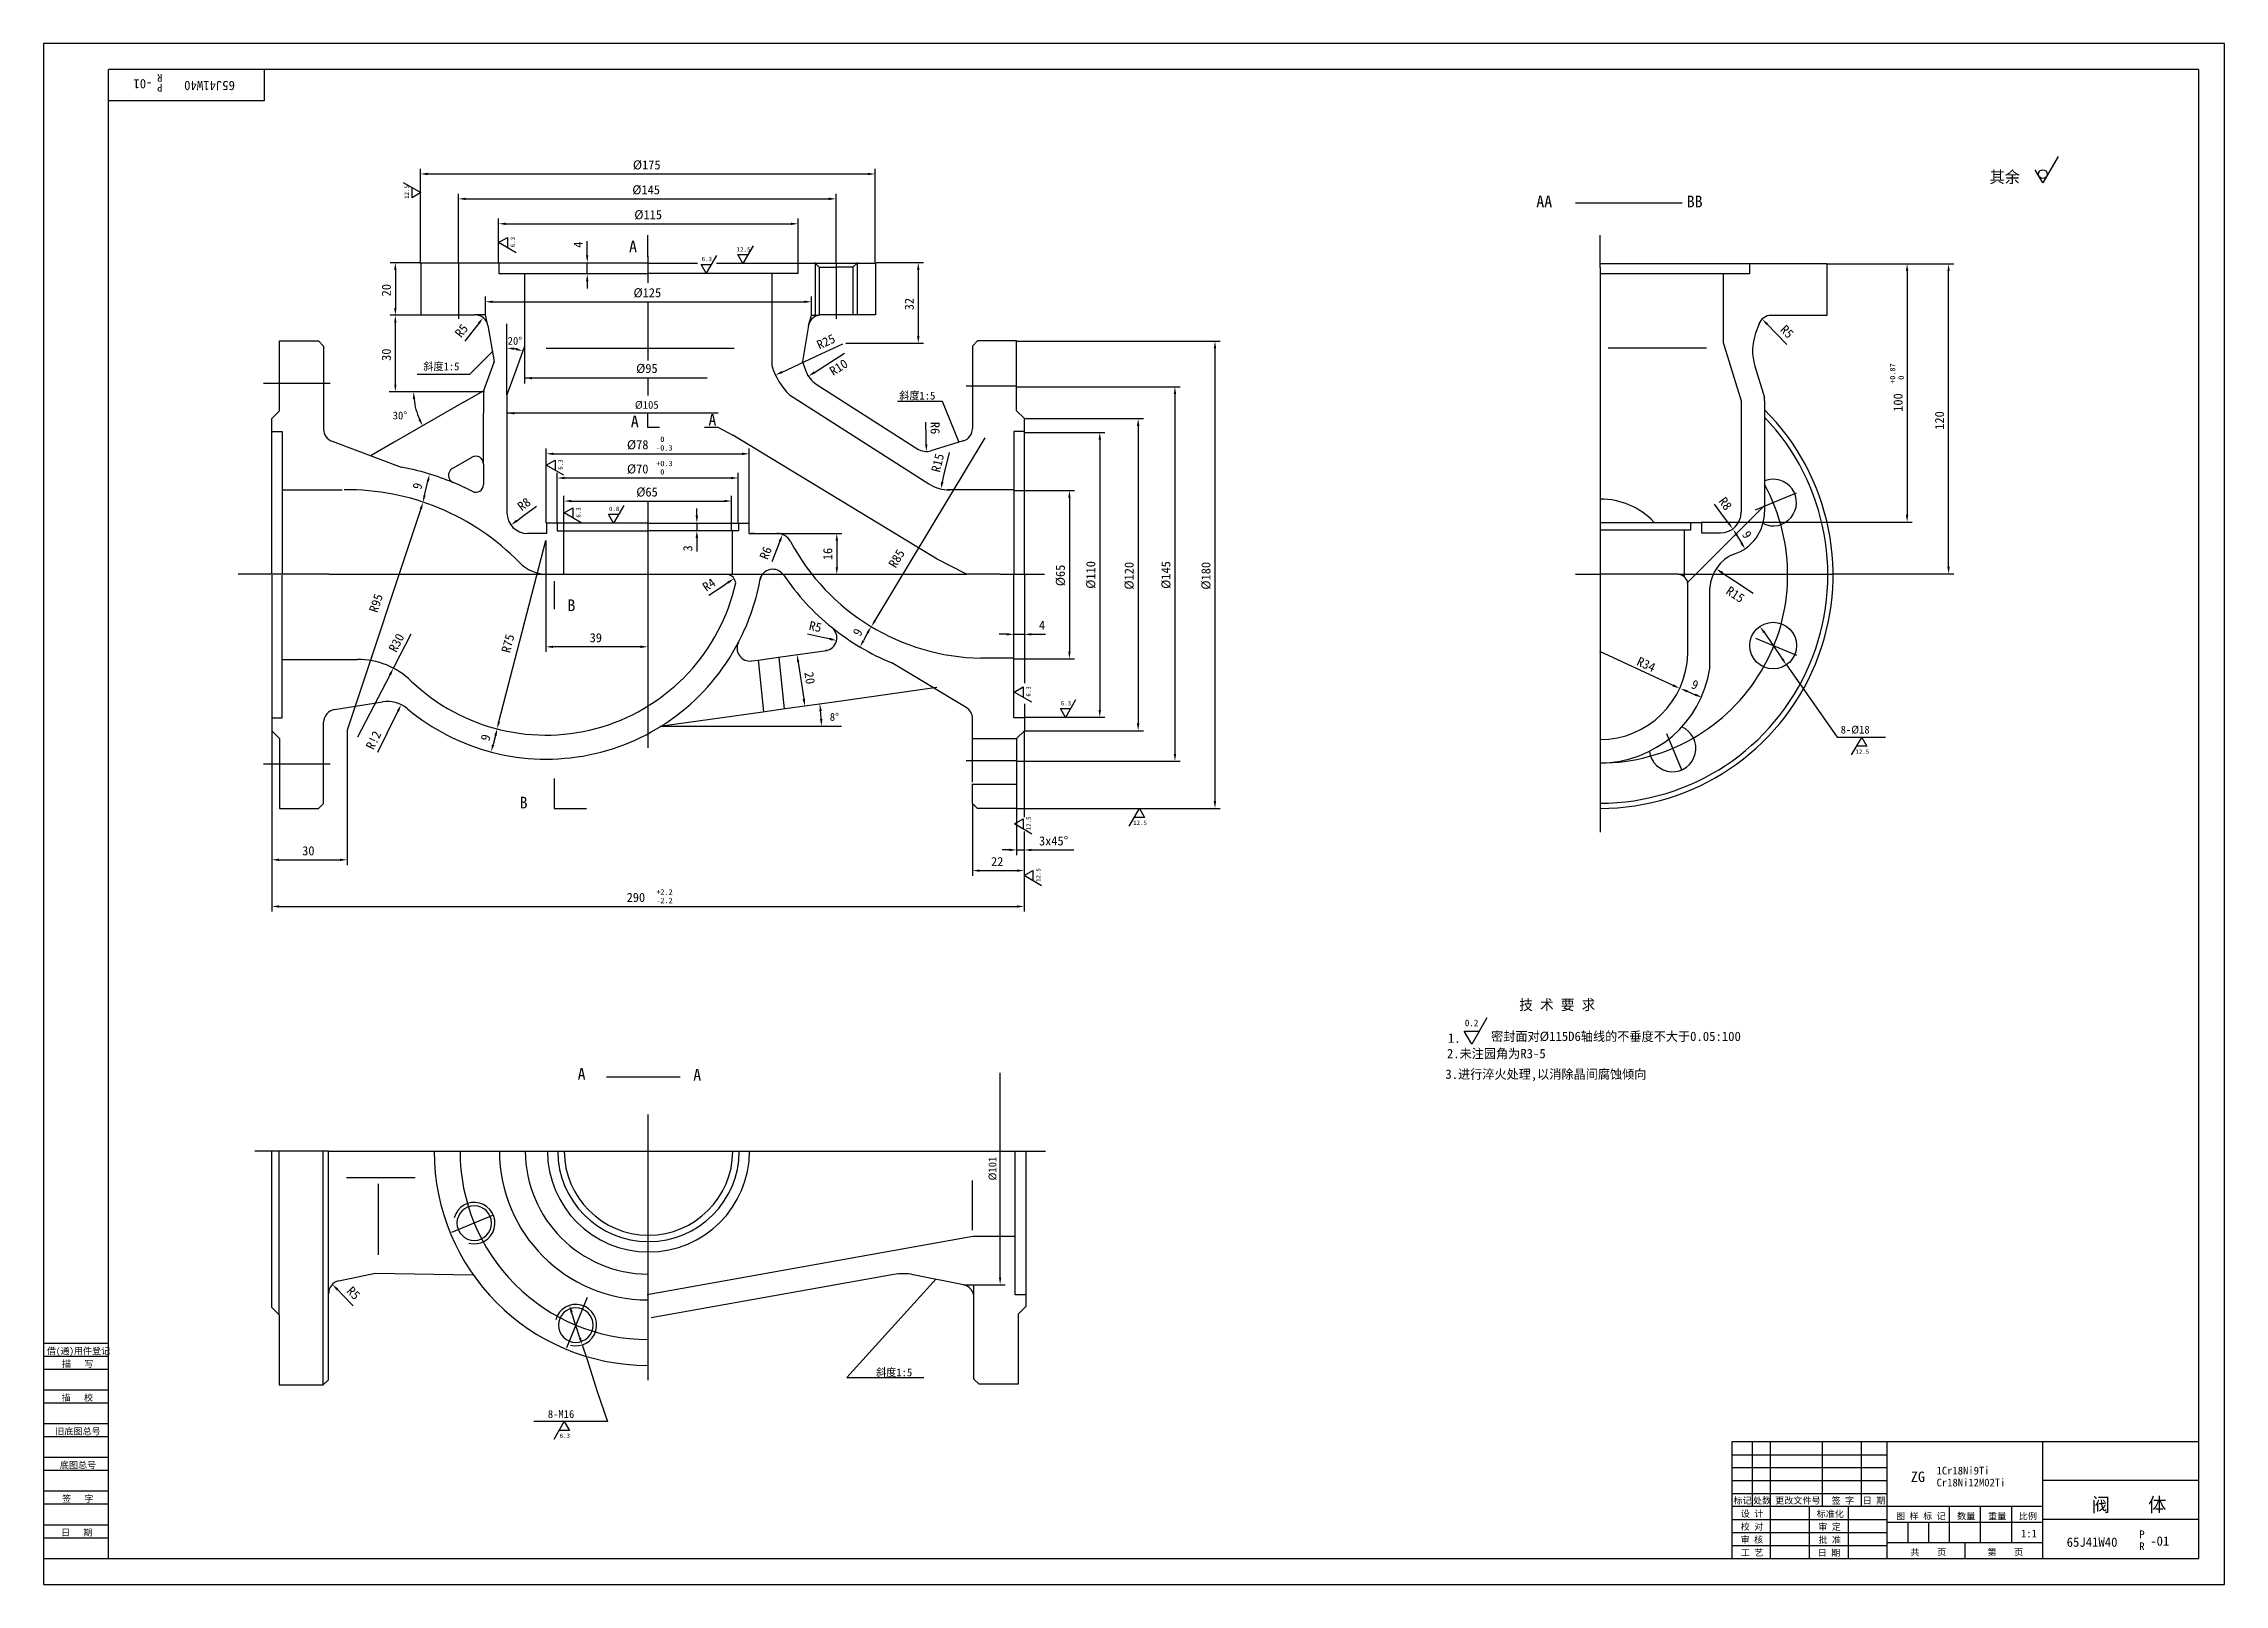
# Model space of a CAD drawing. Header units: metres. Extents: x 0 to 841, y 0 to 594.
import ezdxf

# ---------------------------------------------------------------- set-up
doc = ezdxf.new("R2010")
doc.units = ezdxf.units.M
for name, color, linetype in [('C', 6, 'Continuous'), ('D', 1, 'Continuous'), ('FL', 5, 'Continuous'), ('HA', 5, 'Continuous'), ('T', 7, 'Continuous'), ('TL', 4, 'Continuous')]:
    doc.layers.add(name, color=color, linetype=linetype)

# ---------------------------------------------------------------- blocks, each defined once
blk = doc.blocks.new('TUKUN1')
at = {"layer": 'FL'}
for p, q in [((841, 594), (0, 594)), ((0, 594), (0, 0)), ((841, 0), (841, 594)), ((0, 83), (25, 83)), ((0, 75), (25, 75)), ((0, 70), (25, 70)), ((0, 62), (25, 62)), ((0, 57), (25, 57)), ((659, 30), (659, 55)), ((666, 10), (666, 55)), ((686, 30), (686, 55)), ((701, 30), (701, 55)), ((0, 49), (25, 49)), ((0, 44), (25, 44)), ((651, 50), (711, 50)), ((651, 45), (711, 45)), ((0, 36), (25, 36)), ((651, 40), (711, 40)), ((651, 35), (711, 35)), ((0, 31), (25, 31)), ((696, 10), (696, 30)), ((0, 23), (25, 23)), ((0, 18), (25, 18)), ((651, 25), (711, 25)), ((651, 20), (711, 20)), ((651, 15), (711, 15)), ((0, 0), (841, 0))]:
    blk.add_line(p, q, dxfattribs=at)
at = {"layer": 'TL'}
for p, q in [((831, 584), (25, 584)), ((25, 10), (25, 584)), ((85, 584), (85, 572)), ((831, 584), (831, 10)), ((85, 572), (25, 572)), ((0, 93), (25, 93)), ((0, 88), (25, 88)), ((831, 55), (651, 55)), ((651, 55), (651, 10)), ((711, 10), (711, 55)), ((771, 10), (771, 55)), ((831, 40), (771, 40)), ((771, 30), (651, 30)), ((681, 10), (681, 30)), ((735, 16), (735, 30)), ((747, 16), (747, 30)), ((759, 16), (759, 30)), ((711, 24), (771, 24)), ((719, 16), (719, 24)), ((727, 16), (727, 24)), ((831, 25), (771, 25)), ((0, 10), (831, 10)), ((771, 16), (711, 16)), ((741, 10), (741, 16))]:
    blk.add_line(p, q, dxfattribs=at)
at = {"layer": 'T'}
for s, p in [('借(通)用件登记', (1.26, 88.76)), ('描   写', (7.09, 83.76)), ('描   校', (6.98, 70.76)), ('旧底图总号', (4.52, 57.76)), ('底图总号', (6.25, 44.76)), ('签   字', (7.1, 31.76)), ('标记', (651.71, 31.07)), ('处数', (659.22, 31.07)), ('更改文件号', (667.75, 31.07)), ('签 字', (689.53, 31.07)), ('日 期', (701.57, 31.07)), ('设 计', (654.5, 25.99)), ('标准化', (683.77, 25.93)), ('图 样 标 记', (714.4, 25.04)), ('数量', (737.92, 25.04)), ('重量', (749.88, 25.04)), ('比例', (761.7, 25.04)), ('日   期', (6.72, 18.76)), ('校 对', (654.48, 20.99)), ('审 核', (654.41, 15.99)), ('批 准', (684.46, 15.93)), ('审 定', (684.39, 20.93)), ('工 艺', (654.52, 10.99)), ('日 期', (684.18, 10.93)), ('共    页', (719.91, 11.13)), ('第    页', (749.62, 11.13))]:
    blk.add_text(s, height=2.5, dxfattribs=at).set_placement(p)

msp = doc.modelspace()

# ---------------------------------------------------------------- linework, layer by layer
at = {"layer": 'C'}
for p, q in [((600.22, 507.68), (600.22, 520.12)), ((159.94, 509.26), (159.94, 487.85)), ((233, 512.25), (233, 501.73)), ((305.64, 509.26), (305.64, 487.85)), ((600.22, 507.68), (600.22, 325.68)), ((233, 494.47), (233, 471.85)), ((84.86, 463.08), (110.48, 463.08)), ((233, 465.03), (233, 458.3)), ((375.08, 461.96), (355.75, 461.96)), ((344.6, 395.27), (265.85, 443.02)), ((660.23, 414.28), (675.98, 420.8)), ((233, 417.65), (233, 322.52)), ((110, 389.42), (75, 389.42)), ((110, 389.42), (187.93, 389.42)), ((187.93, 389.42), (194.22, 389.43)), ((263.84, 389.42), (355.86, 389.42)), ((368.87, 389.42), (385.96, 389.42)), ((590.72, 389.42), (600.12, 389.42)), ((630.41, 389.42), (690.06, 389.42)), ((660.23, 364.73), (675.98, 358.21)), ((625.81, 328.03), (631.73, 313.75)), ((600.22, 325.68), (600.22, 316.79)), ((84.86, 316.39), (110.48, 316.39)), ((375.33, 317.51), (355.75, 317.51)), ((600.22, 316.79), (600.22, 289.99)), ((233, 181.13), (233, 111.52)), ((110, 167), (81.41, 167)), ((110, 167), (386.43, 167)), ((173.1, 142.19), (157.24, 135.62)), ((209.66, 110.65), (201.62, 91.24)), ((233, 111.52), (233, 102.54)), ((233, 102.54), (233, 78.67))]:
    msp.add_line(p, q, dxfattribs=at)
for centre, start, end in [((600.09, 389.14), 270.1, 28.74), ((233.1, 166.9), 179.92, 269.92)]:
    msp.add_arc(centre, 72.5, start, end, dxfattribs=at)
at = {"layer": 'D'}
for p, q in [((776.87, 550.47), (771.02, 540.33)), ((138.71, 540.47), (145.47, 536.56)), ((142.09, 534.61), (142.09, 538.51)), ((145.29, 509.26), (145.29, 545.75)), ((148.09, 543.75), (317.9, 543.75)), ((320.7, 509.26), (320.7, 545.75)), ((771.02, 540.33), (768.09, 545.4)), ((145.47, 536.56), (142.09, 534.61)), ((159.94, 509.26), (159.94, 536.15)), ((162.74, 534.15), (302.8, 534.15)), ((305.6, 509.26), (305.6, 536.15)), ((175.48, 509.26), (175.48, 526.54)), ((178.28, 524.54), (288.16, 524.54)), ((290.96, 509.26), (290.96, 526.54)), ((175.46, 517.3), (178.84, 519.25)), ((182.22, 513.4), (175.46, 517.3)), ((178.84, 519.25), (178.84, 515.35)), ((209.64, 515.2), (209.64, 517.79)), ((209.64, 512.4), (209.64, 515.2)), ((273.59, 516.02), (269.69, 509.26)), ((145.41, 509.51), (133.64, 509.51)), ((135.64, 506.71), (135.64, 492.08)), ((209.64, 505.19), (209.64, 509.6)), ((255.53, 505.52), (253.58, 508.9)), ((253.58, 508.9), (257.48, 508.9)), ((259.43, 512.28), (255.53, 505.52)), ((269.69, 509.26), (267.74, 512.64)), ((267.74, 512.64), (271.64, 512.64)), ((297.58, 509.57), (297.58, 488.82)), ((313.7, 509.57), (313.7, 489.42)), ((321.07, 509.57), (339.31, 509.57)), ((337.31, 506.77), (337.31, 481.29)), ((687.63, 509.09), (720.64, 509.09)), ((718.64, 506.29), (718.64, 412.35)), ((720.64, 509.09), (736.63, 509.09)), ((734.63, 392.34), (734.63, 506.29)), ((170.35, 489.38), (170.35, 496.47)), ((209.64, 502.39), (209.64, 499.59)), ((296.11, 489.3), (296.11, 496.47)), ((145.41, 489.28), (133.64, 489.28)), ((135.64, 489.28), (133.64, 489.28)), ((170.35, 489.38), (166.43, 489.42)), ((171.35, 485.27), (170.35, 489.38)), ((173.15, 494.47), (293.31, 494.47)), ((295.02, 485.27), (296.11, 489.3)), ((296.11, 489.3), (299.15, 489.36)), ((135.64, 462.57), (135.64, 486.48)), ((166.06, 483.95), (162.39, 479.29)), ((167.79, 486.15), (166.06, 483.95)), ((178.67, 458.61), (178.67, 485.95)), ((664.69, 485.82), (668.13, 482.29)), ((668.13, 482.29), (672.26, 478.05)), ((173.08, 475.36), (164.3, 466.4)), ((185.51, 477.4), (185.51, 463.03)), ((284.77, 467.39), (299.84, 474.41)), ((299.84, 474.41), (308.24, 478.32)), ((301.69, 470.08), (308.92, 474.72)), ((309.34, 478.49), (339.31, 478.49)), ((375.22, 479.33), (453.73, 479.33)), ((451.73, 476.53), (451.73, 301.97)), ((150.8, 466.4), (144.06, 466.4)), ((164.3, 466.4), (150.8, 466.4)), ((255.95, 465.03), (185.51, 465.03)), ((297.3, 467.27), (301.69, 470.08)), ((170.04, 459.77), (133.26, 459.77)), ((135.64, 459.77), (133.64, 459.77)), ((346.61, 455.98), (329.27, 455.98)), ((353.07, 440.28), (346.61, 455.98)), ((375.22, 461.73), (438.29, 461.73)), ((436.29, 458.93), (436.29, 320.17)), ((260.11, 451.52), (178.71, 451.52)), ((340.36, 442.37), (340.28, 448.12)), ((378.21, 449.42), (424.1, 449.42)), ((422.1, 446.62), (422.1, 331.91)), ((193.79, 409.19), (193.79, 437.86)), ((272.15, 409.19), (272.15, 437.86)), ((320.66, 371.62), (363.04, 442.06)), ((340.39, 439.57), (340.36, 442.37)), ((378.31, 444.14), (409.3, 444.14)), ((407.3, 441.34), (407.3, 337.15)), ((193.84, 431.5), (197.22, 433.46)), ((200.6, 427.6), (193.84, 431.5)), ((196.59, 435.86), (269.35, 435.86)), ((197.22, 433.46), (197.22, 429.55)), ((347.32, 428.01), (349.31, 436.37)), ((146.89, 419.82), (148.19, 425.26)), ((198.09, 409.19), (198.09, 428.54)), ((200.89, 426.54), (265.04, 426.54)), ((267.84, 409.19), (267.84, 428.54)), ((346.62, 425.05), (347.32, 428.01)), ((374, 421.7), (397.59, 421.7)), ((145.46, 414.59), (117.08, 329.33)), ((182.49, 410.07), (185.36, 412.2)), ((185.36, 412.2), (190.12, 415.73)), ((200.66, 406.23), (200.66, 419.65)), ((200.74, 413.05), (204.12, 415)), ((207.5, 409.15), (200.74, 413.05)), ((203.46, 417.65), (262.47, 417.65)), ((204.12, 415), (204.12, 411.1)), ((219.82, 409.17), (217.87, 412.55)), ((217.87, 412.55), (221.77, 412.55)), ((223.73, 415.93), (219.82, 409.17)), ((251.91, 411.99), (251.91, 414.79)), ((265.27, 406.23), (265.27, 419.65)), ((395.59, 418.9), (395.59, 359.6)), ((647.86, 411.74), (644.34, 416.5)), ((251.91, 409.19), (251.91, 406.23)), ((282.78, 405.17), (307.89, 405.17)), ((639.18, 409.55), (720.64, 409.55)), ((649.75, 409.19), (647.86, 411.74)), ((653, 404.38), (654.73, 401.52)), ((175.58, 332.53), (193.68, 402.43)), ((193.68, 402.43), (193.68, 359.46)), ((251.91, 403.43), (251.91, 400.63)), ((251.91, 400.63), (251.91, 398.21)), ((282.92, 399.54), (280.84, 394.18)), ((283.94, 402.15), (282.92, 399.54)), ((305.89, 402.37), (305.89, 392.16)), ((647.35, 389.99), (652.07, 386.89)), ((652.07, 386.89), (659.26, 382.19)), ((690.06, 389.54), (736.63, 389.54)), ((261.62, 384.63), (256.6, 381.19)), ((263.93, 386.21), (261.62, 384.63)), ((137.47, 358.19), (141.75, 366.4)), ((300.34, 365.09), (294.55, 366.33)), ((303.08, 364.5), (300.34, 365.09)), ((317.78, 366.82), (316.16, 363.83)), ((371.34, 366.28), (368.54, 366.28)), ((374.14, 366.28), (378.14, 366.28)), ((380.94, 366.28), (383.74, 366.28)), ((383.74, 366.28), (386.33, 366.28)), ((663.48, 367.05), (670.49, 356.82)), ((134.89, 353.22), (137.47, 358.19)), ((230.17, 361.46), (196.48, 361.46)), ((290.98, 355.59), (293.13, 341.35)), ((374, 356.8), (397.59, 356.8)), ((628.4, 346.57), (600.09, 359.67)), ((672.08, 354.52), (691.61, 326.65)), ((133.59, 350.74), (121.04, 326.61)), ((374.33, 344.03), (377.71, 345.99)), ((377.71, 345.99), (377.71, 342.08)), ((136.64, 336.64), (132.35, 327.98)), ((381.09, 340.13), (374.33, 344.03)), ((394.05, 334.26), (392.1, 337.64)), ((392.1, 337.64), (396, 337.64)), ((397.95, 341.02), (394.05, 334.26)), ((633.81, 344.3), (636.95, 343)), ((88, 329.11), (88, 277.33)), ((117.08, 329.33), (117.08, 277.33)), ((237.58, 330.81), (307.65, 330.81)), ((378.17, 329.15), (378.17, 295.72)), ((378.21, 329.11), (424.1, 329.11)), ((378.31, 334.35), (409.3, 334.35)), ((132.35, 327.98), (128.76, 320.73)), ((174.25, 327.22), (173.34, 323.76)), ((691.61, 326.65), (710.33, 326.65)), ((697.23, 319.76), (701.13, 326.52)), ((703.09, 323.14), (699.18, 323.14)), ((701.13, 326.52), (703.09, 323.14)), ((375.22, 317.37), (438.29, 317.37)), ((358.21, 301.11), (358.21, 273.16)), ((374.36, 293.17), (377.74, 295.12)), ((375.22, 299.17), (453.73, 299.17)), ((375.22, 299.08), (375.22, 281.14)), ((377.74, 295.12), (377.74, 291.21)), ((418.69, 292.33), (422.6, 299.09)), ((424.55, 295.71), (420.65, 295.71)), ((422.6, 299.09), (424.55, 295.71)), ((381.12, 289.26), (374.36, 293.17)), ((378.17, 290.28), (378.17, 281.14)), ((90.8, 279.33), (114.28, 279.33)), ((372.42, 283.14), (369.62, 283.14)), ((375.22, 283.14), (378.17, 283.14)), ((378.17, 281.14), (378.17, 273.16)), ((380.97, 283.14), (383.77, 283.14)), ((383.77, 283.14), (397.36, 283.14)), ((88, 277.33), (88, 259.35)), ((361.01, 275.16), (375.37, 275.16)), ((378.12, 273.24), (381.5, 275.19)), ((384.88, 269.34), (378.12, 273.24)), ((378.17, 273.16), (378.17, 259.35)), ((381.5, 275.19), (381.5, 271.29)), ((90.8, 261.35), (375.37, 261.35)), ((550.77, 208.27), (547.84, 213.34)), ((547.84, 213.34), (553.69, 213.34)), ((556.62, 218.41), (550.77, 208.27)), ((368.87, 118.29), (368.87, 197.15)), ((344.18, 117.81), (309.72, 79.76)), ((113.33, 113.64), (115.29, 111.64)), ((115.29, 111.64), (119.44, 107.41)), ((354.77, 115.44), (354.98, 115.44)), ((354.98, 115.44), (358.76, 115.44)), ((358.76, 110.29), (358.76, 115.44)), ((358.95, 115.49), (370.87, 115.49)), ((206.84, 95.02), (203.63, 104.92)), ((207.7, 92.36), (209.43, 87.03)), ((209.43, 87.03), (213.52, 74.42)), ((309.72, 79.76), (339.46, 79.76)), ((213.52, 74.42), (217.42, 62.75)), ((217.42, 62.75), (189.06, 62.75)), ((196.9, 55.99), (200.8, 62.75)), ((202.75, 59.37), (198.85, 59.37)), ((200.8, 62.75), (202.75, 59.37))]:
    msp.add_line(p, q, dxfattribs=at)
msp.add_circle((771.02, 543.71), 1.69, dxfattribs=at)
for centre, radius, start, end in [((178.67, 458.61), 17.99, 78.93, 81.07), ((168.92, 459.77), 26.23, 186.12, 203.88), ((237.58, 330.81), 62.36, 2.57, 5.43)]:
    msp.add_arc(centre, radius, start, end, dxfattribs=at)
for points in [[(148.09, 544.22), (148.09, 543.28), (145.29, 543.75)], [(317.9, 544.22), (317.9, 543.28), (320.7, 543.75)], [(162.74, 534.62), (162.74, 533.69), (159.94, 534.15)], [(302.8, 534.62), (302.8, 533.69), (305.6, 534.15)], [(178.28, 525), (178.28, 524.07), (175.48, 524.54)], [(288.16, 525), (288.16, 524.07), (290.96, 524.54)], [(135.17, 506.71), (136.1, 506.71), (135.64, 509.51)], [(209.17, 512.4), (210.1, 512.4), (209.64, 509.6)], [(209.17, 502.39), (210.1, 502.39), (209.64, 505.19)], [(336.84, 506.77), (337.77, 506.77), (337.31, 509.57)], [(718.17, 506.29), (719.11, 506.29), (718.64, 509.09)], [(734.16, 506.29), (735.09, 506.29), (734.63, 509.09)], [(135.17, 492.08), (136.1, 492.08), (135.64, 489.28)], [(135.17, 486.48), (136.1, 486.48), (135.64, 489.28)], [(168.15, 485.86), (167.42, 486.44), (169.52, 488.35)], [(173.15, 494.93), (173.15, 494), (170.35, 494.47)], [(293.31, 494.93), (293.31, 494), (296.11, 494.47)], [(664.36, 485.49), (665.03, 486.14), (662.74, 487.82)], [(336.84, 481.29), (337.77, 481.29), (337.31, 478.49)], [(181.42, 475.91), (181.5, 476.84), (178.67, 476.6)], [(182.25, 476.71), (182, 475.81), (184.82, 475.51)], [(451.26, 476.53), (452.19, 476.53), (451.73, 479.33)], [(135.17, 462.57), (136.1, 462.57), (135.64, 459.77)], [(188.31, 464.58), (185.51, 465.03), (188.31, 465.48)], [(284.97, 466.97), (284.57, 467.82), (282.23, 466.21)], [(297.55, 466.88), (297.05, 467.66), (294.94, 465.76)], [(142.37, 456.95), (143.31, 457), (142.69, 459.77)], [(435.83, 458.93), (436.76, 458.93), (436.29, 461.73)], [(145.35, 449.36), (144.52, 448.93), (146.2, 446.65)], [(181.51, 451.07), (178.71, 451.52), (181.51, 451.97)], [(421.63, 446.62), (422.57, 446.62), (422.1, 449.42)], [(339.93, 439.56), (340.86, 439.57), (340.43, 436.77)], [(406.83, 441.34), (407.77, 441.34), (407.3, 444.14)], [(196.59, 436.32), (196.59, 435.39), (193.79, 435.86)], [(269.35, 436.32), (269.35, 435.39), (272.15, 435.86)], [(147.73, 425.37), (148.64, 425.16), (148.84, 427.99)], [(200.89, 427), (200.89, 426.07), (198.09, 426.54)], [(265.04, 427), (265.04, 426.07), (267.84, 426.54)], [(347.07, 424.94), (346.16, 425.16), (345.97, 422.33)], [(395.13, 418.9), (396.06, 418.9), (395.59, 421.7)], [(145.91, 414.44), (145.02, 414.74), (146.35, 417.24)], [(146.44, 419.92), (147.34, 419.71), (146.24, 417.09)], [(203.46, 418.12), (203.46, 417.19), (200.66, 417.65)], [(262.47, 418.12), (262.47, 417.19), (265.27, 417.65)], [(718.17, 412.35), (719.11, 412.35), (718.64, 409.55)], [(182.77, 409.7), (182.21, 410.44), (180.25, 408.4)], [(251.44, 411.99), (252.37, 411.99), (251.91, 409.19)], [(251.44, 403.43), (252.37, 403.43), (251.91, 406.23)], [(284.37, 401.98), (283.5, 402.32), (284.95, 404.76)], [(305.42, 402.37), (306.35, 402.37), (305.89, 405.17)], [(649.37, 408.91), (650.12, 409.47), (651.41, 406.94)], [(653.4, 404.63), (652.6, 404.14), (651.55, 406.78)], [(655.13, 401.76), (654.33, 401.28), (656.18, 399.13)], [(264.19, 385.82), (263.67, 386.59), (266.24, 387.79)], [(305.42, 392.16), (306.35, 392.16), (305.89, 389.36)], [(647.09, 389.6), (647.6, 390.39), (645, 391.53)], [(734.16, 392.34), (735.09, 392.34), (734.63, 389.54)], [(321.06, 371.38), (320.26, 371.87), (319.21, 369.23)], [(196.48, 361.92), (196.48, 360.99), (193.68, 361.46)], [(230.17, 361.92), (230.17, 360.99), (232.97, 361.46)], [(302.99, 364.04), (303.18, 364.96), (305.82, 363.92)], [(315.75, 364.05), (316.57, 363.61), (314.83, 361.37)], [(317.37, 367.05), (318.19, 366.6), (319.11, 369.29)], [(371.34, 366.74), (371.34, 365.81), (374.14, 366.28)], [(380.94, 366.74), (380.94, 365.81), (378.14, 366.28)], [(663.09, 366.78), (663.86, 367.31), (661.89, 369.35)], [(134.01, 350.52), (133.18, 350.95), (134.89, 353.22)], [(291.45, 355.66), (290.52, 355.52), (290.57, 358.36)], [(395.13, 359.6), (396.06, 359.6), (395.59, 356.8)], [(670.11, 356.56), (670.88, 357.09), (672.08, 354.52)], [(628.21, 346.15), (628.6, 347), (630.95, 345.4)], [(633.99, 344.74), (633.63, 343.87), (631.22, 345.38)], [(137.06, 336.43), (136.22, 336.85), (137.88, 339.15)], [(293.59, 341.42), (292.67, 341.28), (293.55, 338.58)], [(299.19, 336.66), (300.12, 336.76), (299.33, 339.49)], [(406.83, 337.15), (407.77, 337.15), (407.3, 334.35)], [(637.13, 343.43), (636.77, 342.57), (639.54, 341.93)], [(173.8, 327.34), (174.7, 327.1), (174.96, 329.93)], [(176.03, 332.41), (175.13, 332.65), (174.88, 329.82)], [(300.34, 333.62), (299.41, 333.6), (299.94, 330.81)], [(421.63, 331.91), (422.57, 331.91), (422.1, 329.11)], [(172.89, 323.87), (173.8, 323.64), (172.64, 321.05)], [(435.83, 320.17), (436.76, 320.17), (436.29, 317.37)], [(451.26, 301.97), (452.19, 301.97), (451.73, 299.17)], [(90.8, 279.8), (90.8, 278.87), (88, 279.33)], [(114.28, 279.8), (114.28, 278.87), (117.08, 279.33)], [(372.42, 283.61), (372.42, 282.67), (375.22, 283.14)], [(380.97, 283.61), (380.97, 282.67), (378.17, 283.14)], [(361.01, 275.63), (361.01, 274.7), (358.21, 275.16)], [(375.37, 275.63), (375.37, 274.7), (378.17, 275.16)], [(90.8, 261.82), (90.8, 260.88), (88, 261.35)], [(375.37, 261.82), (375.37, 260.88), (378.17, 261.35)], [(368.4, 118.29), (369.33, 118.29), (368.87, 115.49)], [(113, 113.31), (113.66, 113.97), (111.37, 115.64)], [(203.19, 104.77), (204.07, 105.06), (202.77, 107.58)], [(206.4, 94.88), (207.28, 95.17), (207.7, 92.36)]]:
    msp.add_solid(points, dxfattribs=at)
at = {"layer": 'FL'}
for centre in [(166.07, 139.28), (205.24, 99.97)]:
    msp.add_arc(centre, 8, 255, 165, dxfattribs=at)
at = {"layer": 'HA'}
msp.add_line((633.71, 385.95), (663.64, 415.93), dxfattribs=at)
at = {"layer": 'TL'}
for p, q in [((590.72, 532.57), (631.86, 532.57)), ((232.95, 511.8), (232.95, 520.18)), ((145.5, 509.42), (145.5, 489.42)), ((175.5, 509.42), (145.5, 509.42)), ((233, 509.42), (175.5, 509.42)), ((175.51, 509.4), (175.51, 505.4)), ((175.51, 505.4), (185.51, 505.4)), ((185.51, 505.4), (232.97, 505.4)), ((185.51, 505.4), (185.51, 477.4)), ((233.37, 509.42), (252.22, 509.42)), ((280.87, 505.4), (233.41, 505.4)), ((259.46, 509.42), (290.87, 509.42)), ((280.87, 505.4), (280.87, 481.81)), ((290.87, 505.4), (280.87, 505.4)), ((290.87, 509.42), (297.58, 509.42)), ((290.87, 509.4), (290.87, 505.4)), ((297.58, 509.42), (313.7, 509.42)), ((299.15, 507.79), (297.58, 509.31)), ((299.15, 507.79), (305.64, 507.79)), ((299.15, 507.79), (299.15, 489.36)), ((312.13, 507.79), (305.64, 507.79)), ((312.13, 507.79), (313.7, 509.31)), ((312.13, 507.79), (312.13, 489.42)), ((313.7, 509.42), (320.87, 509.42)), ((320.87, 509.42), (320.87, 489.42)), ((600.22, 509.24), (657.72, 509.24)), ((647.42, 505.31), (600.3, 505.31)), ((657.87, 505.31), (647.42, 505.31)), ((647.71, 505.09), (647.71, 481.16)), ((657.72, 509.24), (687.72, 509.24)), ((657.87, 509.31), (657.87, 505.31)), ((687.72, 509.24), (687.72, 489.24)), ((145.5, 489.42), (166.43, 489.42)), ((313.7, 489.42), (299.95, 489.42)), ((320.87, 489.42), (313.7, 489.42)), ((687.72, 489.24), (666.23, 489.24)), ((91, 479.42), (105.96, 479.42)), ((91, 452.42), (91, 479.42)), ((105.96, 479.42), (106, 479.42)), ((108, 477.42), (106, 479.42)), ((171.35, 485.27), (173.74, 471.45)), ((280.87, 481.81), (280.87, 476.23)), ((295.02, 485.27), (292.64, 471.45)), ((360.21, 479.42), (358.21, 477.42)), ((375.21, 479.42), (360.21, 479.42)), ((375.21, 452.42), (375.21, 479.42)), ((647.71, 481.16), (647.71, 478.75)), ((661.53, 485.94), (660.23, 482.33)), ((108, 477.42), (108, 445.39)), ((173.63, 471.08), (169.67, 460.2)), ((173.63, 471.08), (173.74, 471.45)), ((185.51, 477.4), (182.09, 468.01)), ((193.85, 476.55), (266.36, 476.55)), ((280.87, 476.23), (280.87, 469.86)), ((292.74, 471.08), (292.64, 471.45)), ((292.74, 471.08), (293.96, 467.73)), ((358.21, 477.42), (358.21, 445.63)), ((641.33, 476.59), (603.37, 476.59)), ((647.71, 478.75), (654.65, 456.23)), ((182.09, 468.01), (178.67, 458.61)), ((297.97, 462.73), (337.12, 437.71)), ((659.93, 469.66), (663.65, 457.58)), ((162.17, 455.87), (143.69, 445.2)), ((162.17, 455.87), (161.01, 455.2)), ((162.17, 455.87), (169.67, 460.2)), ((169.67, 460.2), (169.67, 451.54)), ((178.67, 458.61), (178.67, 413.17)), ((287.71, 458.61), (341.36, 424.29)), ((654.65, 456.23), (654.65, 413.37)), ((663.65, 456.23), (663.65, 457.58)), ((663.65, 456.23), (663.65, 413.37)), ((88, 449.42), (91, 452.42)), ((88, 444.42), (88, 449.42)), ((169.67, 431.91), (169.67, 451.54)), ((232.86, 451.39), (232.86, 446.13)), ((232.86, 446.13), (237.55, 446.13)), ((254.89, 446.13), (260.02, 446.13)), ((260.02, 446.13), (265.85, 443.02)), ((378.21, 449.42), (375.21, 452.42)), ((378.21, 444.42), (378.21, 449.42)), ((88, 444.42), (92, 444.42)), ((88, 389.42), (88, 444.42)), ((92, 444.42), (92, 421.92)), ((111.25, 440.71), (137.9, 430.76)), ((135.22, 440.31), (126.33, 435.17)), ((143.69, 445.2), (135.22, 440.31)), ((354.66, 440.84), (342.1, 437.03)), ((378.21, 444.42), (374.21, 444.42)), ((374.21, 444.42), (374.21, 421.92)), ((378.21, 389.42), (378.21, 444.42)), ((165.17, 434.5), (157.63, 430.15)), ((169.67, 431.91), (169.67, 424.07)), ((92, 421.92), (92, 389.42)), ((92, 421.92), (115.15, 421.92)), ((169.67, 427.77), (169.67, 427.29)), ((352.44, 421.92), (348.6, 421.92)), ((362.38, 421.92), (349.44, 421.92)), ((374.21, 421.92), (362.38, 421.92)), ((374.21, 421.92), (374.21, 389.42)), ((193.97, 405.17), (186.67, 405.17)), ((193.97, 409.17), (193.97, 405.17)), ((197.97, 409.17), (193.97, 409.17)), ((232.97, 409.17), (197.97, 409.17)), ((198.01, 409.21), (198.01, 406.21)), ((198.01, 406.21), (200.51, 406.21)), ((200.51, 406.21), (232.99, 406.21)), ((200.51, 406.21), (200.51, 389.34)), ((265.48, 406.21), (232.99, 406.21)), ((233.02, 409.17), (268.02, 409.17)), ((267.98, 406.21), (265.48, 406.21)), ((265.48, 406.21), (265.48, 389.34)), ((267.98, 409.21), (267.98, 406.21)), ((268.02, 409.17), (272.02, 409.17)), ((272.02, 409.17), (272.02, 405.17)), ((272.02, 405.17), (274.02, 405.17)), ((274.02, 405.17), (272.7, 405.17)), ((274.02, 405.17), (282.78, 405.17)), ((600.3, 409.37), (635.3, 409.37)), ((632.62, 406.37), (600.3, 406.37)), ((632.62, 406.37), (632.62, 388.41)), ((635.12, 406.37), (632.62, 406.37)), ((635.12, 409.37), (635.12, 406.37)), ((635.3, 409.37), (639.3, 409.37)), ((639.3, 409.37), (639.3, 405.37)), ((639.3, 405.37), (646.65, 405.37)), ((355.86, 389.42), (344.6, 395.27)), ((88, 389.11), (88, 334.11)), ((92, 356.61), (92, 389.11)), ((194.22, 389.43), (200.44, 389.43)), ((200.44, 389.43), (263.84, 389.43)), ((368.87, 389.42), (355.86, 389.42)), ((374.21, 356.61), (374.21, 389.11)), ((378.21, 389.11), (378.21, 347.48)), ((630.41, 389.42), (600.12, 389.42)), ((196.85, 386.82), (196.85, 375.96)), ((634.07, 358.69), (634.07, 386.5)), ((642.58, 353.06), (642.58, 384.2)), ((92, 334.11), (92, 356.61)), ((92, 356.61), (120, 356.61)), ((120, 356.61), (121.04, 356.61)), ((273.12, 356), (275.6, 356.35)), ((275.6, 356.35), (283.42, 357.45)), ((275.6, 356.38), (277.65, 336.44)), ((283.42, 357.45), (302.1, 360.08)), ((283.56, 357.2), (285.58, 337.56)), ((302.1, 360.08), (301.63, 360.01)), ((355.78, 338.07), (327.09, 355.24)), ((374.21, 357.06), (361.38, 357.06)), ((374.21, 334.11), (374.21, 356.61)), ((304.88, 340.27), (344.49, 345.84)), ((112.21, 337.29), (130.66, 340.25)), ((237.58, 330.81), (277.42, 336.41)), ((277.42, 336.41), (285.99, 337.62)), ((285.99, 337.62), (304.88, 340.27)), ((378.21, 339.45), (378.21, 334.11)), ((88, 334.11), (88, 329.11)), ((88, 334.11), (92, 334.11)), ((88, 329.11), (91, 326.11)), ((108, 301.11), (108, 332.35)), ((358.21, 326.14), (358.21, 333.78)), ((378.21, 334.11), (374.21, 334.11)), ((378.21, 329.11), (375.21, 326.11)), ((378.21, 334.11), (378.21, 329.11)), ((91, 326.11), (91, 299.11)), ((358.15, 326.16), (375.33, 326.16)), ((358.21, 309.26), (358.21, 326.14)), ((375.21, 326.11), (375.21, 308.68)), ((196.85, 310.73), (196.85, 299.15)), ((358.15, 308.54), (375.33, 308.54)), ((358.21, 301.11), (358.21, 308.68)), ((375.21, 308.68), (375.21, 299.11)), ((91, 299.11), (106, 299.11)), ((108, 301.11), (106, 299.11)), ((196.85, 299.15), (209.39, 299.15)), ((360.21, 299.11), (358.21, 301.11)), ((375.21, 299.11), (360.21, 299.11)), ((217.03, 195.72), (245.5, 195.72)), ((87.87, 166.9), (87.87, 106.9)), ((90.87, 103.9), (90.87, 166.9)), ((107.87, 76.9), (107.87, 166.9)), ((109.87, 112.07), (109.87, 166.9)), ((374.61, 133.96), (374.61, 166.77)), ((378.78, 167.14), (378.78, 111.52)), ((116.75, 156.91), (143.26, 156.91)), ((129.04, 154.37), (129.04, 127.02)), ((358.13, 155.64), (358.13, 136.55)), ((358.37, 134.07), (232.75, 111.57)), ((374.47, 134.07), (358.37, 134.07)), ((374.61, 111.57), (374.61, 133.96)), ((113.82, 116.96), (127.92, 119.98)), ((127.92, 119.98), (165.67, 119.37)), ((327.83, 119.46), (234.33, 102.71)), ((354.77, 115.44), (335.32, 119.37)), ((109.87, 78.9), (109.87, 112.07)), ((358.78, 79.14), (358.78, 110.54)), ((378.61, 111.57), (374.61, 111.57)), ((378.78, 111.52), (378.78, 107.14)), ((87.87, 106.9), (90.87, 103.9)), ((90.87, 103.9), (90.87, 76.9)), ((378.78, 107.14), (375.78, 104.14)), ((375.78, 104.14), (375.78, 77.14)), ((90.87, 76.9), (107.87, 76.9)), ((107.87, 76.9), (109.87, 78.9)), ((360.78, 77.14), (358.78, 79.14)), ((375.78, 77.14), (360.78, 77.14))]:
    msp.add_line(p, q, dxfattribs=at)
for points in [[(280.87, 469.86, 0.13), (287.71, 458.61, 0.13)], [(157.98, 424.79, 0.05), (137.9, 430.76, 0.05)], [(341.36, 424.29, 0.14), (349.44, 421.92, 0.14)], [(651.87, 397.19, 0.29), (642.58, 384.2, 0.29)], [(266.89, 386.16, 0.31), (263.84, 389.43, 0.31)], [(634.07, 386.5, 0.25), (630.41, 389.42, 0.09)], [(140.2, 337.65, 0.48), (268, 363.28, 0.48)], [(304.07, 368.86, 0.07), (327.09, 355.24, 0.17)], [(172.74, 139.28, 1), (159.41, 139.28, 1), (172.74, 139.28, 1)], [(211.9, 99.97, 1), (198.57, 99.97, 1), (211.9, 99.97, 1)]]:
    msp.add_lwpolyline(points, format="xyb", dxfattribs=at)
msp.add_circle((666.99, 361.94), 9, dxfattribs=at)
for centre, radius, start, end in [((166.43, 484.42), 5, 9.79, 90), ((299.95, 484.42), 5, 116.81, 170.21), ((299.95, 484.42), 5, 90, 116.81), ((666.23, 484.24), 5, 90, 160.17), ((679.04, 475.55), 20, 160.17, 197.13), ((303.36, 471.15), 10, 200, 237.42), ((600.09, 389.14), 90, 270.08, 45.07), ((600.09, 389.14), 88, 270.09, 43.75), ((113, 445.39), 5, 180, 249.54), ((340.35, 442.77), 6, 237.42, 286.9), ((353.21, 445.63), 5, 286.9, 0), ((159.13, 427.56), 3, 120, 247.4), ((166.67, 431.91), 3, 0, 120), ((117.08, 329.33), 92.66, 44.23, 90.75), ((118.02, 328.77), 104, 62.96, 67.4), ((166.67, 424.07), 3, 242.96, 0), ((666.99, 417.08), 9, 244.24, 111.74), ((186.67, 413.17), 8, 180, 270), ((600.19, 389.52), 28.92, 43.9, 89.95), ((646.65, 413.37), 8, 270, 0), ((646.65, 413.37), 17, 287.86, 0), ((282.78, 399.17), 6, 28.12, 90), ((363.04, 442.06), 85, 208.12, 268.9), ((194.22, 404.43), 15, 224.23, 270), ((193.68, 402.43), 84, 332.23, 350.52), ((281.21, 386.34), 5, 34.25, 169.58), ((363.04, 442.06), 94, 214.25, 231.14), ((193.68, 402.43), 75, 226.23, 347.47), ((272.42, 360.95), 5, 152.23, 278), ((300.93, 364.96), 5, 278, 51.14), ((121.04, 326.61), 30, 46.23, 90), ((600.09, 359.67), 34, 270.22, 358.35), ((600.09, 359.67), 43, 270.17, 351.16), ((113, 332.35), 5, 99.11, 180), ((132.56, 328.4), 12, 50.46, 99.11), ((353.21, 333.78), 5, 0, 59.09), ((628.18, 322.3), 9, 187.17, 66.71), ((233.1, 166.9), 82.5, 179.93, 269.93), ((233.27, 167.14), 57.5, 180.14, 269.73), ((233.27, 167.14), 47.5, 180.16, 269.67), ((233.27, 167.14), 39, 180.2, 359.8), ((233.27, 167.14), 35, 180.22, 359.78), ((233.27, 167.14), 32.5, 180.24, 359.76), ((331.36, 99.77), 20, 78.56, 100.15), ((114.87, 112.07), 5, 102.11, 180), ((353.78, 110.54), 5, 0, 78.56)]:
    msp.add_arc(centre, radius, start, end, dxfattribs=at)

# ---------------------------------------------------------------- block references
at = {"layer": 'D'}
msp.add_blockref('TUKUN1', (0, 0), dxfattribs=at)

# ---------------------------------------------------------------- texts
for s, height, rotation, p in [('-01', 3.6, 180, (41.98, 580.27)), ('R', 3, 180, (45.8, 582.28)), ('P', 3, 180, (45.8, 578.51)), ('65J41W40', 3.6, 180, (73.79, 579.59)), ('12.5', 1.7, 90, (140.86, 534.13)), ('6.3', 1.7, 90, (181.77, 515.52)), ('4', 3.5, 90, (207.89, 515.29)), ('20', 3.5, 90, (133.89, 496.56)), ('32', 3.5, 90, (335.56, 491.2)), ('R5', 3.5, 51.82, (161.02, 480.38)), ('R25', 3.5, 24.97, (299.19, 476.03)), ('R5', 3.5, 314.25, (669.44, 483.45)), ('30', 3.5, 90, (133.89, 471.69)), ('R10', 3.5, 32.65, (304.52, 465.84)), ('+0.87', 2.1, 90, (714.09, 462.86)), (' 0', 2.1, 90, (717.38, 462.86)), ('100', 3.5, 90, (716.89, 452.07)), ('R6', 3.5, 270.75, (342.03, 448.15)), ('120', 3.5, 90, (732.88, 445.15)), ('6.3', 1.7, 90, (200.15, 429.72)), ('R15', 3.5, 76.63, (345.64, 428.51)), ('9', 3.5, 76.6, (145.58, 421.89)), ('R8', 3.5, 36.6, (184.39, 413.66)), ('6.3', 1.7, 90, (207.05, 411.27)), ('R8', 3.5, 306.5, (645.74, 417.54)), ('9', 3.5, 301.23, (654.8, 404.79)), ('3', 3.5, 90, (250.16, 398.21)), ('R6', 3.5, 68.78, (279.21, 394.81)), ('16', 3.5, 90, (304.14, 394.85)), ('R85', 3.5, 58.96, (328.58, 391.55)), ('R4', 3.5, 34.4, (255.61, 382.63)), ('%%c65', 3.5, 90, (393.84, 384.83)), ('%%c110', 3.5, 90, (405.55, 383.83)), ('%%c120', 3.5, 90, (420.35, 383.52)), ('%%c145', 3.5, 90, (434.54, 383.8)), ('%%c180', 3.5, 90, (449.98, 383.5)), ('R95', 3.5, 71.59, (128.7, 374.38)), ('R15', 3.5, 326.76, (648.47, 382.13)), ('R5', 3.5, 347.92, (294.92, 368.04)), ('R30', 3.5, 62.5, (135.96, 359.07)), ('R75', 3.5, 75.48, (179.81, 358.88)), ('9', 3.5, 61.62, (314.92, 365.21)), ('R34', 3.5, 335.18, (614.07, 354.59)), ('20', 3.5, 278.57, (293.37, 351.53)), ('6.3', 1.7, 90, (380.64, 342.25)), ('9', 3.5, 337.49, (635.05, 345.69)), ('R!2', 3.5, 63.67, (127.2, 321.51)), ('9', 3.5, 75.37, (171.83, 324.88)), ('12.5', 1.7, 90, (380.67, 290.74)), ('12.5', 1.7, 90, (384.43, 270.81)), ('%%c101', 3, 90, (367.4, 155.73)), ('R5', 3.5, 314.43, (116.6, 112.8))]:
    msp.add_text(s, height=height, rotation=rotation, dxfattribs=at).set_placement(p)
for s, height, p in [('%%C175', 3.5, (227.25, 545.5)), ('%%c145', 3.5, (227.02, 535.9)), ('其余', 4.5, (750.45, 540.33)), ('%%C115', 3.5, (227.8, 526.29)), ('AA', 4.5, (575.65, 530.94)), ('BB', 4.5, (633.66, 530.88)), ('A', 4.5, (225.77, 513.56)), ('12.5', 1.7, (267.26, 513.87)), ('6.3', 1.7, (253.75, 510.13)), ('%%C125', 3.5, (227.48, 496.22)), ('20%%D', 3, (178.96, 477.91)), ('斜度1:5', 3, (146.43, 468.05)), ('%%c95', 3.5, (228.51, 467.03)), ('%%C105', 3, (228.04, 453.23)), ('斜度1:5', 3, (329.96, 456.78)), ('30%%d', 3, (134.62, 449.14)), ('A', 4.5, (226.45, 446.13)), ('A', 4.5, (256.38, 446.77)), ('%%C78', 3.5, (224.97, 437.61)), ('-0.3', 2.1, (236.25, 437.12)), (' 0', 2.1, (236.25, 440.41)), ('%%C70', 3.5, (224.97, 428.29)), ('+0.3', 2.1, (236.25, 431.09)), (' 0', 2.1, (236.25, 427.8)), ('%%C65', 3.5, (228.55, 419.4)), ('0.8', 1.7, (218.04, 413.78)), ('B', 4.5, (202.01, 375.23)), ('4', 3.5, (383.83, 368.03)), ('39', 3.5, (210.57, 363.21)), ('6.3', 1.7, (392.27, 338.87)), ('8%%d', 3, (303.18, 332.94)), ('8-%%c18', 3, (693.02, 328.03)), ('12.5', 1.7, (698.71, 320.21)), ('B', 4.5, (183.57, 299.15)), ('12.5', 1.7, (420.17, 292.78)), ('3x45%%d', 3.5, (383.86, 284.89)), ('30', 3.5, (99.71, 281.08)), ('22', 3.5, (365.36, 276.91)), ('290', 3.5, (224.84, 263.1)), ('+2.2', 2.1, (236.29, 265.9)), ('-2.2', 2.1, (236.29, 262.61)), ('技 术 要 求', 4.05, (569.06, 221.43)), ('1.', 3.6, (541.56, 208.79)), ('0.2', 2.55, (548.1, 215.18)), ('密封面对%%c115D6轴线的不垂度不大于0.05:100', 3.6, (558.23, 209.48)), ('2.未注园角为R3-5', 3.6, (541.17, 202.84)), ('A', 4.5, (205.94, 194.55)), ('A', 4.5, (250.53, 194.22)), ('3.进行淬火处理,以消除晶间腐蚀倾向', 3.6, (540.56, 194.91)), ('斜度1:5', 3, (321.04, 80.23)), ('8-M16', 3, (194.45, 64.18)), ('6.3', 1.7, (199.02, 56.44)), ('ZG', 4, (720.08, 39.48)), ('1Cr18Ni9Ti', 3, (730.02, 42.36)), ('Cr18Ni12M02Ti', 3, (730.02, 37.76)), ('阀    体', 5.4, (789.89, 28.01)), ('1:1', 3, (762.57, 18.11)), ('65J41W40', 3.6, (780.18, 14.49)), ('P', 3, (808.21, 17.79)), ('-01', 3.6, (812.41, 14.91)), ('R', 3, (808.21, 13.19))]:
    msp.add_text(s, height=height, dxfattribs=at).set_placement(p)

doc.saveas('drawing.dxf')
